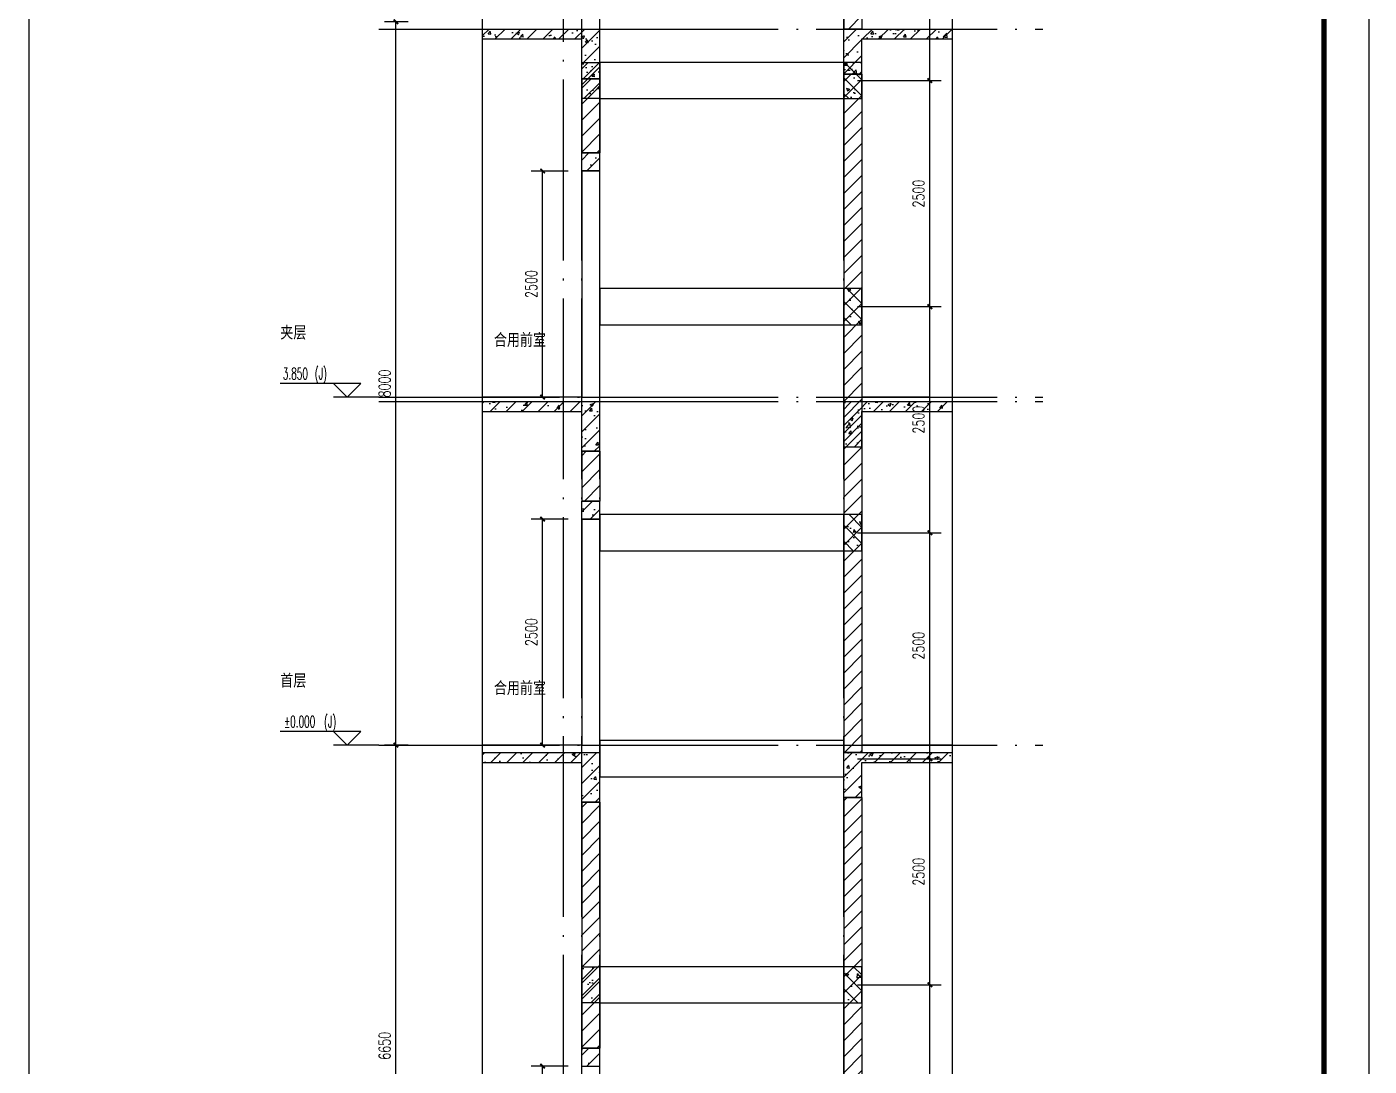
# Model space of a CAD drawing. Header units: millimetres. Extents: x 434053 to 1059003, y -2417481 to 936527.
# Drawn here: x 543651 to 558501, y -1936178 to -1924684 of the extents above; entities that cross this region are included whole.
import ezdxf

# ---------------------------------------------------------------- set-up
doc = ezdxf.new("R2010")
doc.units = ezdxf.units.MM
doc.header["$LTSCALE"] = 1000
doc.header["$MEASUREMENT"] = 0
doc.linetypes.add('DOTE', pattern=[2.42, 2, -0.2, 0.02, -0.2])
doc.layers.get('Defpoints').update_dxf_attribs({"color": 6})
for name, color, linetype in [('A-ANNO-DIMS', 3, 'Continuous'), ('A-ANNO-TTLB', 7, 'Continuous'), ('A-AXIS', 16, 'DOTE'), ('DIM_ELEV', 3, 'Continuous'), ('DIM_SYMB', 3, 'Continuous'), ('DOTE', 16, 'DOTE'), ('PUB_DIM', 83, 'Continuous'), ('PUB_HATCH', 8, 'Continuous'), ('PUB_TEXT', 7, 'Continuous'), ('S_STAIR', 2, 'Continuous'), ('WALL', 5, 'Continuous')]:
    doc.layers.add(name, color=color, linetype=linetype)
doc.styles.add('_TCH_DIM', font='SIMPLEX.shx', dxfattribs={"width": 0.8, "height": 3, "bigfont": 'GBCBIG.shx'})
doc.styles.add('_TCH_DIM_T3', font='SIMPLEX', dxfattribs={"width": 0.705882, "bigfont": 'GBCBIG'})
doc.styles.add('宋体', font='', dxfattribs={"width": 0.8})
doc.styles.get('宋体').set_extended_font_data('SimSun')
doc.dimstyles.new('_TCH_ARCH&&50', dxfattribs={"dimtxt": 127.5, "dimasz": 50, "dimexe": 125, "dimexo": 150, "dimgap": 61.25, "dimtad": 1, "dimdec": 0, "dimzin": 0, "dimdsep": 46, "dimtxsty": '_TCH_DIM_T3', "dimblk": 'ARCHTICK', "dimcen": 0.09, "dimclrt": 7, "dimazin": 2, "dimtfac": 1, "dimtdec": 0, "dimtix": 1, "dimtmove": 2, "dimatfit": 3, "dimfxl": 1, "dimtolj": 1, "dimtzin": 0, "dimarcsym": 0})
pattern_1 = [(45, (-1713816.56, -1462982.77), (-88.3883476, 88.3883476), []), (50, (-1713816.56, -1462982.77), (358.63009, -31.376067), [37.5, -412.5]), (355, (-1713816.56, -1462982.77), (-69.375667, 376.096067), [30, -330]), (100.4514, (-1713786.68, -1462985.4), (289.25469, 344.71977), [31.870095, -350.571056]), (46.1842, (-1713816.56, -1462882.77), (533.620524, -82.75951), [56.25, -618.75]), (96.6356, (-1713772.1, -1462889.67), (467.33135, 487.05894), [47.80514, -525.8565]), (351.1842, (-1713816.56, -1462882.77), (467.33097, 487.0593), [45, -495]), (21, (-1713766.56, -1462907.77), (298.453526, -201.309445), [37.5, -412.5]), (326, (-1713766.56, -1462907.77), (121.657666, 362.57502), [30, -330]), (71.4514, (-1713741.7, -1462924.55), (420.111314, 161.26525), [31.870095, -350.571056]), (37.5, (-1713816.56, -1462982.77), (6.079928, 166.446927), [0, -326, 0, -335, 0, -331.25]), (7.5, (-1713816.56, -1462982.77), (131.534769, 197.205856), [0, -191, 0, -318.5, 0, -126.25]), (327.5, (-1713928.06, -1462982.77), (266.911218, -11.277436), [0, -125, 0, -390, 0, -517.5]), (317.5, (-1713978.06, -1462982.77), (291.593085, 50.05249), [0, -162.5, 0, -259, 0, -367.5])]
pattern_2 = [(45, (-1713816.56, -1462893.01), (-88.388383, 88.388383), [])]

# ---------------------------------------------------------------- blocks, each defined once
blk = doc.blocks.new('asdfadgdsh')
blk.add_lwpolyline([(0, 47550), (14325, 47550), (14325, 0), (0, 0)], close=True)
blk = doc.blocks.new('asdfgafgA$C15443CC7')
at = {"layer": 'A-ANNO-TTLB'}
blk.add_lwpolyline([(52200, 0), (209850, 0), (209850, 89100), (52200, 89100)], close=True, dxfattribs=at)
at = {"layer": 'A-ANNO-TTLB', "const_width": 180}
blk.add_lwpolyline([(55950, 1500), (208350, 1500), (208350, 87600), (55950, 87600)], close=True, dxfattribs=at)
blk = doc.blocks.new('asdfadfsdhg')
at = {"xscale": 0.3333333333333333, "yscale": 0.3333333333333333, "zscale": 0.3333333333333333, "rotation": 270}
blk.add_blockref('asdfgafgA$C15443CC7', (0, 69950), dxfattribs=at)
blk = doc.blocks.new('A$C7A0B05FD')
at = {"layer": 'PUB_HATCH'}
h = blk.add_hatch(dxfattribs=at)
h.set_pattern_fill('钢筋混凝土', color=6, scale=50, style=0)
h.set_pattern_definition([(45, (-2278954.24, 483825.46), (-88.3883476, 88.3883476), []), (50, (-2278954.24, 483825.46), (358.63009, -31.376067), [37.5, -412.5]), (355, (-2278954.24, 483825.46), (-69.375667, 376.096067), [30, -330]), (100.4514, (-2278924.35, 483822.84), (289.25469, 344.71977), [31.870095, -350.571056]), (46.1842, (-2278954.24, 483925.46), (533.620524, -82.75951), [56.25, -618.75]), (96.6356, (-2278909.77, 483918.56), (467.33135, 487.05894), [47.80514, -525.8565]), (351.1842, (-2278954.24, 483925.46), (467.33097, 487.0593), [45, -495]), (21, (-2278904.24, 483900.46), (298.453526, -201.309445), [37.5, -412.5]), (326, (-2278904.24, 483900.46), (121.657666, 362.57502), [30, -330]), (71.4514, (-2278879.37, 483883.68), (420.111314, 161.26525), [31.870095, -350.571056]), (37.5, (-2278954.24, 483825.46), (6.079928, 166.446927), [0, -326, 0, -335, 0, -331.25]), (7.5, (-2278954.24, 483825.46), (131.534769, 197.205856), [0, -191, 0, -318.5, 0, -126.25]), (327.5, (-2279065.74, 483825.46), (266.911218, -11.277436), [0, -125, 0, -390, 0, -517.5]), (317.5, (-2279115.74, 483825.46), (291.593085, 50.05249), [0, -162.5, 0, -259, 0, -367.5])])
h.paths.add_polyline_path([(0, 400), (200, 400), (200, 0), (0, 0)])
at = {"color": 6}
blk.add_lwpolyline([(0, 400), (200, 400), (200, 0), (0, 0)], close=True, dxfattribs=at)
blk = doc.blocks.new('_ArchTick')
at = {"color": 0, "linetype": 'ByBlock', "const_width": 0.4}
blk.add_lwpolyline([(-0.5, -0.5), (0.5, 0.5)], dxfattribs=at)
blk = doc.blocks.new('*D1057')
at = {"layer": 'Defpoints', "color": 0, "transparency": 16777216}
for p in [(549357, -1926278), (549789, -1926278), (549789, -1928778)]:
    blk.add_point(p, dxfattribs=at)
at = {"layer": 'PUB_DIM', "color": 0, "lineweight": -2, "transparency": 16777216}
for p, q in [((549639, -1926278), (549232, -1926278)), ((549357, -1928778), (549357, -1926278)), ((549639, -1928778), (549232, -1928778))]:
    blk.add_line(p, q, dxfattribs=at)
at = {"layer": 'PUB_DIM', "color": 0, "lineweight": -2, "transparency": 16777216, "xscale": 50, "yscale": 50, "zscale": 50}
for p, rotation in [((549357, -1926278), 90), ((549357, -1928778), 270)]:
    blk.add_blockref('_ArchTick', p, dxfattribs=dict(at, rotation=rotation))
at = {"layer": 'PUB_DIM', "color": 7, "transparency": 16777216, "insert": (549232, -1927528), "char_height": 127.5, "attachment_point": 5, "rotation": 90, "style": '_TCH_DIM_T3'}
blk.add_mtext('\\A1;2500', dxfattribs=at)
blk = doc.blocks.new('*D1074')
at = {"layer": 'A-ANNO-DIMS', "color": 0, "lineweight": -2, "transparency": 16777216}
for p, q in [((552839, -1922778), (553766, -1922778)), ((553641, -1925278), (553641, -1922778)), ((552839, -1925278), (553766, -1925278))]:
    blk.add_line(p, q, dxfattribs=at)
at = {"layer": 'Defpoints', "color": 0, "transparency": 16777216}
for p in [(552689, -1922778), (553641, -1922778), (552689, -1925278)]:
    blk.add_point(p, dxfattribs=at)
at = {"layer": 'A-ANNO-DIMS', "color": 0, "lineweight": -2, "transparency": 16777216, "xscale": 50, "yscale": 50, "zscale": 50}
for p, rotation in [((553641, -1922778), 90), ((553641, -1925278), 270)]:
    blk.add_blockref('_ArchTick', p, dxfattribs=dict(at, rotation=rotation))
at = {"layer": 'A-ANNO-DIMS', "color": 7, "transparency": 16777216, "insert": (553516, -1924028), "char_height": 127.5, "attachment_point": 5, "rotation": 90, "style": '_TCH_DIM_T3'}
blk.add_mtext('\\A1;2500', dxfattribs=at)
blk = doc.blocks.new('*D1075')
at = {"layer": 'A-ANNO-DIMS', "color": 0, "lineweight": -2, "transparency": 16777216}
for p, q in [((552839, -1925278), (553766, -1925278)), ((553641, -1927778), (553641, -1925278)), ((552839, -1927778), (553766, -1927778))]:
    blk.add_line(p, q, dxfattribs=at)
at = {"layer": 'Defpoints', "color": 0, "transparency": 16777216}
for p in [(552689, -1925278), (553641, -1925278), (552689, -1927778)]:
    blk.add_point(p, dxfattribs=at)
at = {"layer": 'A-ANNO-DIMS', "color": 0, "lineweight": -2, "transparency": 16777216, "xscale": 50, "yscale": 50, "zscale": 50}
for p, rotation in [((553641, -1925278), 90), ((553641, -1927778), 270)]:
    blk.add_blockref('_ArchTick', p, dxfattribs=dict(at, rotation=rotation))
at = {"layer": 'A-ANNO-DIMS', "color": 7, "transparency": 16777216, "insert": (553516, -1926528), "char_height": 127.5, "attachment_point": 5, "rotation": 90, "style": '_TCH_DIM_T3'}
blk.add_mtext('\\A1;2500', dxfattribs=at)
blk = doc.blocks.new('*D1076')
at = {"layer": 'A-ANNO-DIMS', "color": 0, "lineweight": -2, "transparency": 16777216}
for p, q in [((552839, -1927778), (553766, -1927778)), ((553641, -1930278), (553641, -1927778)), ((552839, -1930278), (553766, -1930278))]:
    blk.add_line(p, q, dxfattribs=at)
at = {"layer": 'Defpoints', "color": 0, "transparency": 16777216}
for p in [(552689, -1927778), (553641, -1927778), (552689, -1930278)]:
    blk.add_point(p, dxfattribs=at)
at = {"layer": 'A-ANNO-DIMS', "color": 0, "lineweight": -2, "transparency": 16777216, "xscale": 50, "yscale": 50, "zscale": 50}
for p, rotation in [((553641, -1927778), 90), ((553641, -1930278), 270)]:
    blk.add_blockref('_ArchTick', p, dxfattribs=dict(at, rotation=rotation))
at = {"layer": 'A-ANNO-DIMS', "color": 7, "transparency": 16777216, "insert": (553516, -1929028), "char_height": 127.5, "attachment_point": 5, "rotation": 90, "style": '_TCH_DIM_T3'}
blk.add_mtext('\\A1;2500', dxfattribs=at)
blk = doc.blocks.new('*D1077')
at = {"layer": 'A-ANNO-DIMS', "color": 0, "lineweight": -2, "transparency": 16777216}
for p, q in [((552839, -1930278), (553766, -1930278)), ((553641, -1932778), (553641, -1930278)), ((552839, -1932778), (553766, -1932778))]:
    blk.add_line(p, q, dxfattribs=at)
at = {"layer": 'Defpoints', "color": 0, "transparency": 16777216}
for p in [(552689, -1930278), (553641, -1930278), (552689, -1932778)]:
    blk.add_point(p, dxfattribs=at)
at = {"layer": 'A-ANNO-DIMS', "color": 0, "lineweight": -2, "transparency": 16777216, "xscale": 50, "yscale": 50, "zscale": 50}
for p, rotation in [((553641, -1930278), 90), ((553641, -1932778), 270)]:
    blk.add_blockref('_ArchTick', p, dxfattribs=dict(at, rotation=rotation))
at = {"layer": 'A-ANNO-DIMS', "color": 7, "transparency": 16777216, "insert": (553516, -1931528), "char_height": 127.5, "attachment_point": 5, "rotation": 90, "style": '_TCH_DIM_T3'}
blk.add_mtext('\\A1;2500', dxfattribs=at)
blk = doc.blocks.new('*D1078')
at = {"layer": 'A-ANNO-DIMS', "color": 0, "lineweight": -2, "transparency": 16777216}
for p, q in [((552839, -1932778), (553766, -1932778)), ((553641, -1935278), (553641, -1932778)), ((552839, -1935278), (553766, -1935278))]:
    blk.add_line(p, q, dxfattribs=at)
at = {"layer": 'Defpoints', "color": 0, "transparency": 16777216}
for p in [(552689, -1932778), (553641, -1932778), (552689, -1935278)]:
    blk.add_point(p, dxfattribs=at)
at = {"layer": 'A-ANNO-DIMS', "color": 0, "lineweight": -2, "transparency": 16777216, "xscale": 50, "yscale": 50, "zscale": 50}
for p, rotation in [((553641, -1932778), 90), ((553641, -1935278), 270)]:
    blk.add_blockref('_ArchTick', p, dxfattribs=dict(at, rotation=rotation))
at = {"layer": 'A-ANNO-DIMS', "color": 7, "transparency": 16777216, "insert": (553516, -1934028), "char_height": 127.5, "attachment_point": 5, "rotation": 90, "style": '_TCH_DIM_T3'}
blk.add_mtext('\\A1;2500', dxfattribs=at)
blk = doc.blocks.new('*D1079')
at = {"layer": 'A-ANNO-DIMS', "color": 0, "lineweight": -2, "transparency": 16777216}
for p, q in [((552839, -1935278), (553766, -1935278)), ((553641, -1937778), (553641, -1935278)), ((552839, -1937778), (553766, -1937778))]:
    blk.add_line(p, q, dxfattribs=at)
at = {"layer": 'Defpoints', "color": 0, "transparency": 16777216}
for p in [(552689, -1935278), (553641, -1935278), (552689, -1937778)]:
    blk.add_point(p, dxfattribs=at)
at = {"layer": 'A-ANNO-DIMS', "color": 0, "lineweight": -2, "transparency": 16777216, "xscale": 50, "yscale": 50, "zscale": 50}
for p, rotation in [((553641, -1935278), 90), ((553641, -1937778), 270)]:
    blk.add_blockref('_ArchTick', p, dxfattribs=dict(at, rotation=rotation))
at = {"layer": 'A-ANNO-DIMS', "color": 7, "transparency": 16777216, "insert": (553516, -1936528), "char_height": 127.5, "attachment_point": 5, "rotation": 90, "style": '_TCH_DIM_T3'}
blk.add_mtext('\\A1;2500', dxfattribs=at)
blk = doc.blocks.new('*D2312')
at = {"layer": 'Defpoints', "color": 0, "transparency": 16777216}
for p in [(549357, -1930128), (549789, -1930128), (549789, -1932628)]:
    blk.add_point(p, dxfattribs=at)
at = {"layer": 'PUB_DIM', "color": 0, "lineweight": -2, "transparency": 16777216}
for p, q in [((549639, -1930128), (549232, -1930128)), ((549357, -1932628), (549357, -1930128)), ((549639, -1932628), (549232, -1932628))]:
    blk.add_line(p, q, dxfattribs=at)
at = {"layer": 'PUB_DIM', "color": 0, "lineweight": -2, "transparency": 16777216, "xscale": 50, "yscale": 50, "zscale": 50}
for p, rotation in [((549357, -1930128), 90), ((549357, -1932628), 270)]:
    blk.add_blockref('_ArchTick', p, dxfattribs=dict(at, rotation=rotation))
at = {"layer": 'PUB_DIM', "color": 7, "transparency": 16777216, "insert": (549232, -1931378), "char_height": 127.5, "attachment_point": 5, "rotation": 90, "style": '_TCH_DIM_T3'}
blk.add_mtext('\\A1;2500', dxfattribs=at)
blk = doc.blocks.new('*D2313')
at = {"layer": 'Defpoints', "color": 0, "transparency": 16777216}
for p in [(549357, -1936178), (549789, -1936178), (549789, -1938678)]:
    blk.add_point(p, dxfattribs=at)
at = {"layer": 'PUB_DIM', "color": 0, "lineweight": -2, "transparency": 16777216}
for p, q in [((549639, -1936178), (549232, -1936178)), ((549357, -1938678), (549357, -1936178)), ((549639, -1938678), (549232, -1938678))]:
    blk.add_line(p, q, dxfattribs=at)
at = {"layer": 'PUB_DIM', "color": 0, "lineweight": -2, "transparency": 16777216, "xscale": 50, "yscale": 50, "zscale": 50}
for p, rotation in [((549357, -1936178), 90), ((549357, -1938678), 270)]:
    blk.add_blockref('_ArchTick', p, dxfattribs=dict(at, rotation=rotation))
at = {"layer": 'PUB_DIM', "color": 7, "transparency": 16777216, "insert": (549232, -1937428), "char_height": 127.5, "attachment_point": 5, "rotation": 90, "style": '_TCH_DIM_T3'}
blk.add_mtext('\\A1;2500', dxfattribs=at)
blk = doc.blocks.new('*D2327')
at = {"layer": 'Defpoints', "color": 0, "transparency": 16777216}
for p in [(547734, -1924628), (548021, -1924628), (548021, -1932628)]:
    blk.add_point(p, dxfattribs=at)
at = {"layer": 'PUB_DIM', "color": 0, "lineweight": -2, "transparency": 16777216}
for p, q in [((547871, -1924628), (547609, -1924628)), ((547734, -1932628), (547734, -1924628)), ((547871, -1932628), (547609, -1932628))]:
    blk.add_line(p, q, dxfattribs=at)
at = {"layer": 'PUB_DIM', "color": 0, "lineweight": -2, "transparency": 16777216, "xscale": 50, "yscale": 50, "zscale": 50}
for p, rotation in [((547734, -1924628), 90), ((547734, -1932628), 270)]:
    blk.add_blockref('_ArchTick', p, dxfattribs=dict(at, rotation=rotation))
at = {"layer": 'PUB_DIM', "color": 7, "transparency": 16777216, "insert": (547609, -1928628), "char_height": 127.5, "attachment_point": 5, "rotation": 90, "style": '_TCH_DIM_T3'}
blk.add_mtext('\\A1;8000', dxfattribs=at)
blk = doc.blocks.new('*D2328')
at = {"layer": 'Defpoints', "color": 0, "transparency": 16777216}
for p in [(547734, -1932628), (548021, -1932628), (548021, -1939278)]:
    blk.add_point(p, dxfattribs=at)
at = {"layer": 'PUB_DIM', "color": 0, "lineweight": -2, "transparency": 16777216}
for p, q in [((547871, -1932628), (547609, -1932628)), ((547734, -1939278), (547734, -1932628)), ((547871, -1939278), (547609, -1939278))]:
    blk.add_line(p, q, dxfattribs=at)
at = {"layer": 'PUB_DIM', "color": 0, "lineweight": -2, "transparency": 16777216, "xscale": 50, "yscale": 50, "zscale": 50}
for p, rotation in [((547734, -1932628), 90), ((547734, -1939278), 270)]:
    blk.add_blockref('_ArchTick', p, dxfattribs=dict(at, rotation=rotation))
at = {"layer": 'PUB_DIM', "color": 7, "transparency": 16777216, "insert": (547609, -1935953), "char_height": 127.5, "attachment_point": 5, "rotation": 90, "style": '_TCH_DIM_T3'}
blk.add_mtext('\\A1;6650', dxfattribs=at)

msp = doc.modelspace()

# ---------------------------------------------------------------- hatches: boundary and pattern name
at = {"layer": 'PUB_HATCH'}
h = msp.add_hatch(dxfattribs=at)
h.set_pattern_fill('普通砖', color=256, scale=50, style=0)
h.set_pattern_definition(pattern_2)
h.paths.add_polyline_path([(552689.4, -1919727.8), (552689.4, -1924707.8), (552889.4, -1924707.8), (552889.4, -1919727.8)])
h = msp.add_hatch(dxfattribs=at)
h.set_pattern_fill('钢筋混凝土', color=256, scale=50, style=0)
h.set_pattern_definition(pattern_1)
h.paths.add_polyline_path([(548689.4, -1924817.8), (549789.4, -1924817.8), (549989.4, -1924707.8), (548689.4, -1924707.8)])
h = msp.add_hatch(dxfattribs=at)
h.set_pattern_fill('钢筋混凝土', color=256, scale=50, style=0)
h.set_pattern_definition(pattern_1)
h.paths.add_polyline_path([(549989.4, -1925257.8), (549989.4, -1924707.8), (549789.4, -1924817.8), (549789.4, -1925257.8)])
h = msp.add_hatch(dxfattribs=at)
h.set_pattern_fill('钢筋混凝土', color=256, scale=50, style=0)
h.set_pattern_definition(pattern_1)
h.paths.add_polyline_path([(552889.4, -1925207.8), (552889.4, -1924817.8), (552689.4, -1924707.8), (552689.4, -1925207.8)])
h = msp.add_hatch(dxfattribs=at)
h.set_pattern_fill('钢筋混凝土', color=256, scale=50, style=0)
h.set_pattern_definition(pattern_1)
h.paths.add_polyline_path([(552689.4, -1924707.8), (552889.4, -1924817.8), (553889.4, -1924817.8), (553889.4, -1924707.8)])
h = msp.add_hatch(dxfattribs=at)
h.set_pattern_fill('普通砖', color=256, scale=50, style=0)
h.set_pattern_definition(pattern_2)
h.paths.add_polyline_path([(549789.4, -1925257.8), (549789.4, -1926077.8), (549989.4, -1926077.8), (549989.4, -1925257.8)])
h = msp.add_hatch(dxfattribs=at)
h.set_pattern_fill('普通砖', color=256, scale=50, style=0)
h.set_pattern_definition(pattern_2)
h.paths.add_polyline_path([(552689.4, -1925207.8), (552689.4, -1932707.8), (552889.4, -1932707.8), (552889.4, -1925207.8)])
h = msp.add_hatch(dxfattribs=at)
h.set_pattern_fill('钢筋混凝土', color=256, scale=50, style=0)
h.set_pattern_definition(pattern_1)
h.paths.add_polyline_path([(549989.4, -1926277.8), (549989.4, -1926077.8), (549789.4, -1926077.8), (549789.4, -1926277.8)])
h = msp.add_hatch(dxfattribs=at)
h.set_pattern_fill('钢筋混凝土', color=256, scale=50, style=0)
h.set_pattern_definition(pattern_1)
h.paths.add_polyline_path([(548689.4, -1928937.8), (549789.4, -1928937.8), (549989.4, -1928827.8), (548689.4, -1928827.8)])
h = msp.add_hatch(dxfattribs=at)
h.set_pattern_fill('钢筋混凝土', color=256, scale=50, style=0)
h.set_pattern_definition(pattern_1)
h.paths.add_polyline_path([(549989.4, -1929377.8), (549989.4, -1928827.8), (549789.4, -1928937.8), (549789.4, -1929377.8)])
h = msp.add_hatch(dxfattribs=at)
h.set_pattern_fill('钢筋混凝土', color=256, scale=50, style=0)
h.set_pattern_definition(pattern_1)
h.paths.add_polyline_path([(552889.4, -1929327.8), (552889.4, -1928937.8), (552689.4, -1928827.8), (552689.4, -1929327.8)])
h = msp.add_hatch(dxfattribs=at)
h.set_pattern_fill('钢筋混凝土', color=256, scale=50, style=0)
h.set_pattern_definition(pattern_1)
h.paths.add_polyline_path([(552689.4, -1928827.8), (552889.4, -1928937.8), (553889.4, -1928937.8), (553889.4, -1928827.8)])
h = msp.add_hatch(dxfattribs=at)
h.set_pattern_fill('普通砖', color=256, scale=50, style=0)
h.set_pattern_definition(pattern_2)
h.paths.add_polyline_path([(549789.4, -1929377.8), (549789.4, -1929927.8), (549989.4, -1929927.8), (549989.4, -1929377.8)])
h = msp.add_hatch(dxfattribs=at)
h.set_pattern_fill('钢筋混凝土', color=256, scale=50, style=0)
h.set_pattern_definition(pattern_1)
h.paths.add_polyline_path([(549989.4, -1930127.8), (549989.4, -1929927.8), (549789.4, -1929927.8), (549789.4, -1930127.8)])
h = msp.add_hatch(dxfattribs=at)
h.set_pattern_fill('钢筋混凝土', color=256, scale=50, style=0)
h.set_pattern_definition(pattern_1)
h.paths.add_polyline_path([(548689.4, -1932817.8), (549789.4, -1932817.8), (549989.4, -1932707.8), (548689.4, -1932707.8)])
h = msp.add_hatch(dxfattribs=at)
h.set_pattern_fill('钢筋混凝土', color=256, scale=50, style=0)
h.set_pattern_definition(pattern_1)
h.paths.add_polyline_path([(549989.4, -1933257.8), (549989.4, -1932707.8), (549789.4, -1932817.8), (549789.4, -1933257.8)])
h = msp.add_hatch(dxfattribs=at)
h.set_pattern_fill('钢筋混凝土', color=256, scale=50, style=0)
h.set_pattern_definition(pattern_1)
h.paths.add_polyline_path([(552889.4, -1933207.8), (552889.4, -1932817.8), (552689.4, -1932707.8), (552689.4, -1933207.8)])
h = msp.add_hatch(dxfattribs=at)
h.set_pattern_fill('钢筋混凝土', color=256, scale=50, style=0)
h.set_pattern_definition(pattern_1)
h.paths.add_polyline_path([(552689.4, -1932707.8), (552889.4, -1932817.8), (553889.4, -1932817.8), (553889.4, -1932707.8)])
h = msp.add_hatch(dxfattribs=at)
h.set_pattern_fill('普通砖', color=256, scale=50, style=0)
h.set_pattern_definition(pattern_2)
h.paths.add_polyline_path([(549789.4, -1933257.8), (549789.4, -1935977.8), (549989.4, -1935977.8), (549989.4, -1933257.8)])
h = msp.add_hatch(dxfattribs=at)
h.set_pattern_fill('普通砖', color=256, scale=50, style=0)
h.set_pattern_definition(pattern_2)
h.paths.add_polyline_path([(552689.4, -1933207.8), (552689.4, -1939377.8), (552889.4, -1939377.8), (552889.4, -1933207.8)])
h = msp.add_hatch(dxfattribs=at)
h.set_pattern_fill('钢筋混凝土', color=256, scale=50, style=0)
h.set_pattern_definition(pattern_1)
h.paths.add_polyline_path([(549989.4, -1936177.8), (549989.4, -1935977.8), (549789.4, -1935977.8), (549789.4, -1936177.8)])

# ---------------------------------------------------------------- linework, layer by layer
at = {"color": 6}
for points in [[(552689.4, -1925077.8), (549989.4, -1925077.8), (549989.4, -1925477.8), (552689.4, -1925477.8)], [(552689.4, -1927577.8), (549989.4, -1927577.8), (549989.4, -1927977.8), (552689.4, -1927977.8)], [(552689.4, -1930077.8), (549989.4, -1930077.8), (549989.4, -1930477.8), (552689.4, -1930477.8)], [(552689.4, -1932577.8), (549989.4, -1932577.8), (549989.4, -1932977.8), (552689.4, -1932977.8)], [(552689.4, -1935077.8), (549989.4, -1935077.8), (549989.4, -1935477.8), (552689.4, -1935477.8)]]:
    msp.add_lwpolyline(points, close=True, dxfattribs=at)
at = {"layer": 'A-AXIS'}
for p, q in [((549589.4, -1946627.8), (549589.4, -1912430.2)), ((549789.4, -1946627.8), (549789.4, -1912430.2)), ((549989.4, -1946627.8), (549989.4, -1912430.2)), ((552689.4, -1946627.8), (552689.4, -1912430.2))]:
    msp.add_line(p, q, dxfattribs=at)
at = {"layer": 'DIM_ELEV'}
for p, q in [((547344.4, -1928627.8), (546454.9, -1928627.8)), ((547194.4, -1928777.8), (547044.4, -1928627.8)), ((547194.4, -1928777.8), (547344.4, -1928627.8)), ((547544.4, -1928777.8), (547044.4, -1928777.8)), ((547344.4, -1932477.8), (546454.9, -1932477.8)), ((547194.4, -1932627.8), (547044.4, -1932477.8)), ((547194.4, -1932627.8), (547344.4, -1932477.8)), ((547544.4, -1932627.8), (547044.4, -1932627.8))]:
    msp.add_line(p, q, dxfattribs=at)
at = {"layer": 'DIM_SYMB'}
for p, q in [((548689.4, -1912430.2), (548689.4, -1949027.8)), ((553889.4, -1913227.8), (553889.4, -1949027.8))]:
    msp.add_line(p, q, dxfattribs=at)
at = {"layer": 'DOTE'}
for p, q in [((547544.4, -1924707.8), (554889.4, -1924707.8)), ((547544.4, -1928777.8), (554889.4, -1928777.8)), ((547544.4, -1928827.8), (554889.4, -1928827.8)), ((547544.4, -1932627.8), (554889.4, -1932627.8))]:
    msp.add_line(p, q, dxfattribs=at)
at = {"layer": 'S_STAIR'}
for p, q in [((549789.4, -1928777.8), (548689.4, -1928777.8)), ((553641.1, -1928777.8), (552889.4, -1928777.8)), ((549789.4, -1932627.8), (548689.4, -1932627.8)), ((553889.4, -1932627.8), (552889.4, -1932627.8))]:
    msp.add_line(p, q, dxfattribs=at)
at = {"layer": 'WALL'}
for p, q in [((552689.4, -1919727.8), (552689.4, -1924707.8)), ((552889.4, -1919727.8), (552889.4, -1924707.8)), ((548689.4, -1924707.8), (549989.4, -1924707.8)), ((548689.4, -1924707.8), (548689.4, -1924817.8)), ((549989.4, -1925257.8), (549989.4, -1924707.8)), ((552689.4, -1925207.8), (552689.4, -1924707.8)), ((552689.4, -1924707.8), (553889.4, -1924707.8)), ((552889.4, -1924707.8), (552689.4, -1924707.8)), ((553889.4, -1924707.8), (553889.4, -1924817.8)), ((548689.4, -1924817.8), (549789.4, -1924817.8)), ((549789.4, -1925257.8), (549789.4, -1924817.8)), ((552889.4, -1925207.8), (552889.4, -1924817.8)), ((552889.4, -1924817.8), (553889.4, -1924817.8)), ((549789.4, -1925257.8), (549989.4, -1925257.8)), ((549789.4, -1925257.8), (549789.4, -1926077.8)), ((549989.4, -1925257.8), (549789.4, -1925257.8)), ((549989.4, -1925257.8), (549989.4, -1926077.8)), ((552689.4, -1925207.8), (552889.4, -1925207.8)), ((552689.4, -1925207.8), (552689.4, -1932707.8)), ((552889.4, -1925207.8), (552689.4, -1925207.8)), ((552889.4, -1925207.8), (552889.4, -1932707.8)), ((549989.4, -1926077.8), (549789.4, -1926077.8)), ((549789.4, -1926277.8), (549789.4, -1926077.8)), ((549789.4, -1926077.8), (549989.4, -1926077.8)), ((549989.4, -1926277.8), (549989.4, -1926077.8)), ((549789.4, -1926277.8), (549989.4, -1926277.8)), ((548689.4, -1928827.8), (549989.4, -1928827.8)), ((548689.4, -1928827.8), (548689.4, -1928937.8)), ((549989.4, -1929377.8), (549989.4, -1928827.8)), ((552689.4, -1929327.8), (552689.4, -1928827.8)), ((552689.4, -1928827.8), (553889.4, -1928827.8)), ((553889.4, -1928827.8), (553889.4, -1928937.8)), ((548689.4, -1928937.8), (549789.4, -1928937.8)), ((549789.4, -1929377.8), (549789.4, -1928937.8)), ((552889.4, -1929327.8), (552889.4, -1928937.8)), ((552889.4, -1928937.8), (553889.4, -1928937.8)), ((549789.4, -1929377.8), (549989.4, -1929377.8)), ((549789.4, -1929377.8), (549789.4, -1929927.8)), ((549989.4, -1929377.8), (549789.4, -1929377.8)), ((549989.4, -1929377.8), (549989.4, -1929927.8)), ((552689.4, -1929327.8), (552889.4, -1929327.8)), ((549789.4, -1930127.8), (549789.4, -1929927.8)), ((549789.4, -1929927.8), (549989.4, -1929927.8)), ((549989.4, -1929927.8), (549789.4, -1929927.8)), ((549989.4, -1930127.8), (549989.4, -1929927.8)), ((549789.4, -1930127.8), (549989.4, -1930127.8)), ((548689.4, -1932707.8), (549989.4, -1932707.8)), ((548689.4, -1932707.8), (548689.4, -1932817.8)), ((549989.4, -1933257.8), (549989.4, -1932707.8)), ((552689.4, -1933207.8), (552689.4, -1932707.8)), ((552689.4, -1932707.8), (553889.4, -1932707.8)), ((552889.4, -1932707.8), (552689.4, -1932707.8)), ((553889.4, -1932707.8), (553889.4, -1932817.8)), ((548689.4, -1932817.8), (549789.4, -1932817.8)), ((549789.4, -1933257.8), (549789.4, -1932817.8)), ((552889.4, -1933207.8), (552889.4, -1932817.8)), ((552889.4, -1932817.8), (553889.4, -1932817.8)), ((549789.4, -1933257.8), (549989.4, -1933257.8)), ((549789.4, -1933257.8), (549789.4, -1935977.8)), ((549989.4, -1933257.8), (549789.4, -1933257.8)), ((549989.4, -1933257.8), (549989.4, -1935977.8)), ((552689.4, -1933207.8), (552889.4, -1933207.8)), ((552689.4, -1933207.8), (552689.4, -1939377.8)), ((552889.4, -1933207.8), (552689.4, -1933207.8)), ((552889.4, -1933207.8), (552889.4, -1939377.8)), ((549789.4, -1936177.8), (549789.4, -1935977.8)), ((549789.4, -1935977.8), (549989.4, -1935977.8)), ((549989.4, -1935977.8), (549789.4, -1935977.8)), ((549989.4, -1936177.8), (549989.4, -1935977.8)), ((549789.4, -1936177.8), (549989.4, -1936177.8))]:
    msp.add_line(p, q, dxfattribs=at)
at = {"layer": 'WALL', "color": 4, "ltscale": 0.5}
for points in [[(549989.4, -1928777.8), (549989.4, -1926277.8), (549789.4, -1926277.8), (549789.4, -1928777.8)], [(549989.4, -1932627.8), (549989.4, -1930127.8), (549789.4, -1930127.8), (549789.4, -1932627.8)]]:
    msp.add_lwpolyline(points, close=True, dxfattribs=at)

# ---------------------------------------------------------------- block references
for name, p in [('asdfadfsdhg', (528800.9, -1957326.3)), ('asdfadgdsh', (543675.9, -1953576.3)), ('A$C7A0B05FD', (549789.4, -1925477.8)), ('A$C7A0B05FD', (549789.4, -1935477.8))]:
    msp.add_blockref(name, p)
at = {"xscale": -1}
for p in [(552889.4, -1925477.8), (552889.4, -1927977.8), (552889.4, -1930477.8), (552889.4, -1935477.8)]:
    msp.add_blockref('A$C7A0B05FD', p, dxfattribs=at)

# ---------------------------------------------------------------- texts
at = {"layer": 'PUB_TEXT'}
for s, height, style, width, p in [('夹层', 132.17, '宋体', 0.8, (546454.9, -1928127.8)), ('合用前室', 132.17, '宋体', 0.8, (548817.9, -1928209.8)), ('3.850', 127.5, '_TCH_DIM', 0.564706, (546483.1, -1928582.8)), ('(J)', 127.5, '_TCH_DIM', 0.564706, (546836.1, -1928582.8)), ('首层', 132.17, '宋体', 0.8, (546454.9, -1931977.8)), ('合用前室', 132.17, '宋体', 0.8, (548817.9, -1932059.8)), ('(J)', 127.5, '_TCH_DIM', 0.564706, (546938.6, -1932432.8)), ('%%P0.000', 127.5, '_TCH_DIM', 0.564706, (546496.5, -1932432.8))]:
    msp.add_text(s, height=height, dxfattribs=dict(at, style=style, width=width)).set_placement(p)

# ---------------------------------------------------------------- dimensions: what is measured, and where the dimension line sits
at = {"layer": 'A-ANNO-DIMS'}
for p1, p2, picture, middle in [((552689.4, -1925277.8), (552689.4, -1922777.8), '*D1074', (553516.1, -1924027.8)), ((552689.4, -1927777.8), (552689.4, -1925277.8), '*D1075', (553516.1, -1926527.8)), ((552689.4, -1930277.8), (552689.4, -1927777.8), '*D1076', (553516.1, -1929027.8)), ((552689.4, -1932777.8), (552689.4, -1930277.8), '*D1077', (553516.1, -1931527.8)), ((552689.4, -1935277.8), (552689.4, -1932777.8), '*D1078', (553516.1, -1934027.8)), ((552689.4, -1937777.8), (552689.4, -1935277.8), '*D1079', (553516.1, -1936527.8))]:
    dim = msp.add_aligned_dim(p1=p1, p2=p2, distance=-951.6, dimstyle='_TCH_ARCH&&50', dxfattribs=at)
    dim.commit()
    dim.dimension.update_dxf_attribs({"geometry": picture, "text_midpoint": middle})
at = {"layer": 'PUB_DIM'}
for p1, p2, distance, picture, middle in [((548020.9, -1932627.8), (548020.9, -1924627.8), 286.5, '*D2327', (547609.4, -1928627.8)), ((549789.4, -1928777.8), (549789.4, -1926277.8), 432.5, '*D1057', (549231.9, -1927527.8)), ((549789.4, -1932627.8), (549789.4, -1930127.8), 432.5, '*D2312', (549231.9, -1931377.8)), ((548020.9, -1939277.8), (548020.9, -1932627.8), 286.5, '*D2328', (547609.4, -1935952.8)), ((549789.4, -1938677.8), (549789.4, -1936177.8), 432.5, '*D2313', (549231.9, -1937427.8))]:
    dim = msp.add_aligned_dim(p1=p1, p2=p2, distance=distance, dimstyle='_TCH_ARCH&&50', dxfattribs=at)
    dim.commit()
    dim.dimension.update_dxf_attribs({"geometry": picture, "text_midpoint": middle})

doc.saveas('drawing.dxf')
